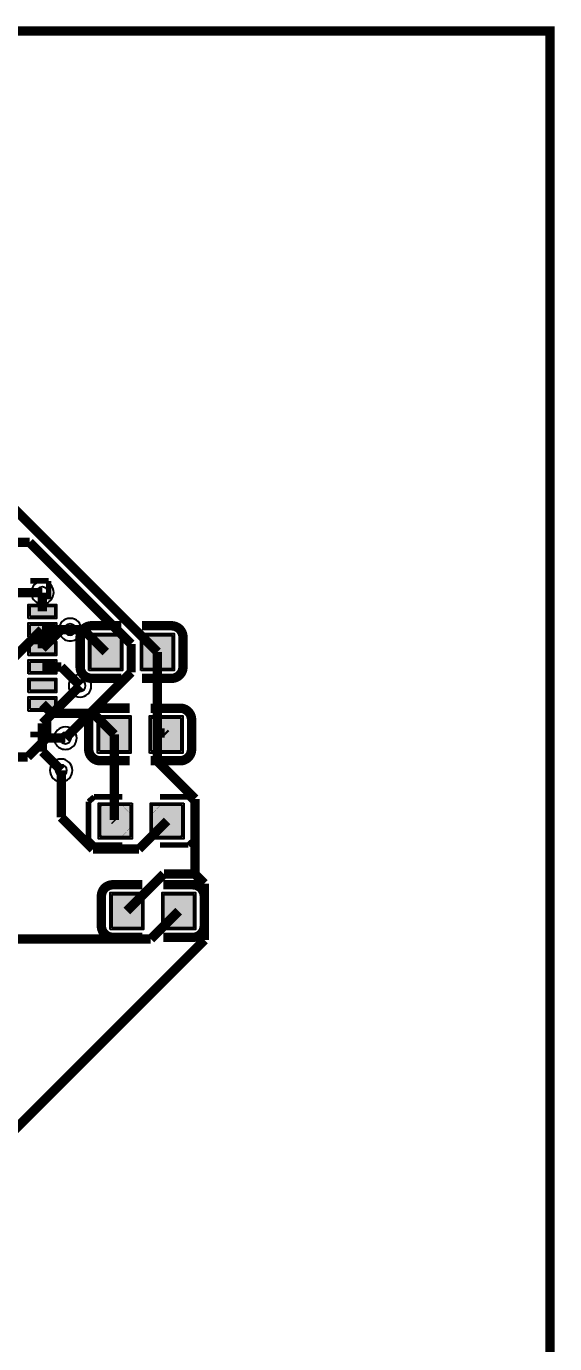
# Model space of a CAD drawing. Header units: millimetres. Extents: x 15 to 87.1, y 6.4 to 62.
# Drawn here: x 72.84 to 87.12, y 26.39 to 61.98 of the extents above; entities that cross this region are included whole.
import ezdxf

# ---------------------------------------------------------------- set-up
doc = ezdxf.new("R2010")
doc.units = ezdxf.units.MM
doc.header["$MEASUREMENT"] = 0
for name, color, linetype, true_color in [('Board-Outline-Layer', 7, 'Continuous', 0xff00ff), ('Bottom-Layer', 7, 'Continuous', 0x0000ff), ('Hole-Layer', 7, 'Continuous', 0x222222), ('Multi-Layer', 7, 'Continuous', 0xc0c0c0), ('Top-Layer', 7, 'Continuous', 0xff0000), ('Top-Paste-Mask-Layer', 7, 'Continuous', 0x808080), ('Top-Silkscreen-Layer', 7, 'Continuous', 0xffcc00), ('Top-Solder-Mask-Layer', 7, 'Continuous', 0x800080)]:
    doc.layers.add(name, color=color, linetype=linetype, true_color=true_color)

msp = doc.modelspace()

# ---------------------------------------------------------------- hatches: boundary and pattern name
at = {"layer": 'Top-Layer'}
for points in [[(72.94349758699518, 46.03229870459741), (72.94349758699518, 46.31230886461773), (73.60849631699264, 46.31230886461773), (73.60849631699264, 46.03229870459741)], [(72.94349758699518, 45.53242570485141), (72.94349758699518, 45.81243586487173), (73.60849631699264, 45.81243586487173), (73.60849631699264, 45.53242570485141)], [(72.94349758699518, 45.032298704597416), (72.94349758699518, 45.312308864617734), (73.60849631699264, 45.312308864617734), (73.60849631699264, 45.032298704597416)], [(74.58503937007876, 44.62484378968759), (74.58503937007876, 45.52484378968759), (75.38503937007876, 45.52484378968759), (75.38503937007876, 44.62484378968759)], [(75.98509017018036, 44.62484378968759), (75.98509017018036, 45.52484378968759), (76.78509017018034, 45.52484378968759), (76.78509017018034, 44.62484378968759)], [(72.94349758699518, 44.53242570485141), (72.94349758699518, 44.81243586487173), (73.60849631699264, 44.81243586487173), (73.60849631699264, 44.53242570485141)], [(72.94349758699518, 44.03229870459741), (72.94349758699518, 44.31230886461773), (73.60849631699264, 44.31230886461773), (73.60849631699264, 44.03229870459741)], [(72.94349758699518, 43.53242570485141), (72.94349758699518, 43.81243586487173), (73.60849631699264, 43.81243586487173), (73.60849631699264, 43.53242570485141)], [(74.81696723393449, 42.398453136906284), (74.81696723393449, 43.29845313690628), (75.61696723393447, 43.29845313690628), (75.61696723393447, 42.398453136906284)], [(76.21701803403607, 42.398453136906284), (76.21701803403607, 43.29845313690628), (77.01701803403607, 43.29845313690628), (77.01701803403607, 42.398453136906284)], [(75.646253492507, 40.94508509017019), (75.646253492507, 40.08107696215394), (74.846253492507, 40.08107696215394), (74.846253492507, 40.94508509017019)], [(77.04605029210059, 40.94508509017019), (77.04605029210059, 40.08107696215394), (76.24605029210059, 40.08107696215394), (76.24605029210059, 40.94508509017019)], [(75.15923291846586, 37.6285140970282), (75.15923291846586, 38.5285140970282), (75.95923291846586, 38.5285140970282), (75.95923291846586, 37.6285140970282)], [(76.55928371856746, 37.6285140970282), (76.55928371856746, 38.5285140970282), (77.35928371856744, 38.5285140970282), (77.35928371856744, 37.6285140970282)]]:
    msp.add_hatch(color=256, dxfattribs=at).paths.add_polyline_path(points)
at = {"layer": 'Top-Paste-Mask-Layer'}
for points in [[(73.60845821691643, 46.032374904749815), (72.94345948691898, 46.032374904749815), (72.94345948691898, 46.31235966471933), (73.60845821691643, 46.31235966471933)], [(73.60845821691643, 46.032374904749815), (72.94345948691898, 46.032374904749815), (72.94345948691898, 46.31235966471933), (73.60845821691643, 46.31235966471933)], [(73.60845821691643, 45.53237490474981), (72.94345948691898, 45.53237490474981), (72.94345948691898, 45.812359664719324), (73.60845821691643, 45.812359664719324)], [(73.60845821691643, 45.53237490474981), (72.94345948691898, 45.53237490474981), (72.94345948691898, 45.812359664719324), (73.60845821691643, 45.812359664719324)], [(73.60845821691643, 45.03237490474981), (72.94345948691898, 45.03237490474981), (72.94345948691898, 45.31235966471933), (73.60845821691643, 45.31235966471933)], [(73.60845821691643, 45.03237490474981), (72.94345948691898, 45.03237490474981), (72.94345948691898, 45.31235966471933), (73.60845821691643, 45.31235966471933)], [(74.58503937007876, 44.62484378968759), (74.58503937007876, 45.52484378968759), (75.38503937007876, 45.52484378968759), (75.38503937007876, 44.62484378968759)], [(75.98509017018036, 44.62484378968759), (75.98509017018036, 45.52484378968759), (76.78509017018034, 45.52484378968759), (76.78509017018034, 44.62484378968759)], [(73.60845821691643, 44.53237490474981), (72.94345948691898, 44.53237490474981), (72.94345948691898, 44.81235966471933), (73.60845821691643, 44.81235966471933)], [(73.60845821691643, 44.53237490474981), (72.94345948691898, 44.53237490474981), (72.94345948691898, 44.81235966471933), (73.60845821691643, 44.81235966471933)], [(73.60845821691643, 44.032374904749815), (72.94345948691898, 44.032374904749815), (72.94345948691898, 44.31235966471933), (73.60845821691643, 44.31235966471933)], [(73.60845821691643, 44.032374904749815), (72.94345948691898, 44.032374904749815), (72.94345948691898, 44.31235966471933), (73.60845821691643, 44.31235966471933)], [(73.60845821691643, 43.532374904749815), (72.94345948691898, 43.532374904749815), (72.94345948691898, 43.81235966471933), (73.60845821691643, 43.81235966471933)], [(73.60845821691643, 43.532374904749815), (72.94345948691898, 43.532374904749815), (72.94345948691898, 43.81235966471933), (73.60845821691643, 43.81235966471933)], [(74.81696723393449, 42.398453136906284), (74.81696723393449, 43.29845313690628), (75.61696723393447, 43.29845313690628), (75.61696723393447, 42.398453136906284)], [(76.21701803403607, 42.398453136906284), (76.21701803403607, 43.29845313690628), (77.01701803403607, 43.29845313690628), (77.01701803403607, 42.398453136906284)], [(75.694538989078, 40.656057912115834), (75.694538989078, 40.37955295910592), (75.42034544069088, 40.08580137160275), (74.91706883413768, 40.08580137160275), (74.85306070612143, 40.149809499619), (74.85306070612143, 40.885801371602746), (74.91706883413768, 40.94980949961901), (75.42034544069088, 40.94980949961901)], [(75.694538989078, 40.656057912115834), (75.694538989078, 40.37955295910592), (75.42034544069088, 40.08580137160275), (74.91706883413768, 40.08580137160275), (74.85306070612143, 40.149809499619), (74.85306070612143, 40.885801371602746), (74.91706883413768, 40.94980949961901), (75.42034544069088, 40.94980949961901)], [(76.21018542037085, 40.66731013462027), (76.48437896875795, 40.961061722123446), (76.98765557531115, 40.961061722123446), (77.0516637033274, 40.89705359410719), (77.0516637033274, 40.16106172212345), (76.98765557531115, 40.097053594107194), (76.48437896875795, 40.097053594107194), (76.21018542037085, 40.39080518161037)], [(76.21018542037085, 40.66731013462027), (76.48437896875795, 40.961061722123446), (76.98765557531115, 40.961061722123446), (77.0516637033274, 40.89705359410719), (77.0516637033274, 40.16106172212345), (76.98765557531115, 40.097053594107194), (76.48437896875795, 40.097053594107194), (76.21018542037085, 40.39080518161037)], [(75.15923291846586, 37.6285140970282), (75.15923291846586, 38.5285140970282), (75.95923291846586, 38.5285140970282), (75.95923291846586, 37.6285140970282)], [(76.55928371856746, 37.6285140970282), (76.55928371856746, 38.5285140970282), (77.35928371856744, 38.5285140970282), (77.35928371856744, 37.6285140970282)]]:
    msp.add_hatch(color=256, dxfattribs=at).paths.add_polyline_path(points)
at = {"layer": 'Top-Solder-Mask-Layer'}
for points in [[(72.89348488696979, 45.98228600457201), (72.89348488696979, 46.362321564643125), (73.65850901701803, 46.362321564643125), (73.65850901701803, 45.98228600457201)], [(72.89348488696979, 45.482413004826014), (72.89348488696979, 45.86244856489713), (73.65850901701803, 45.86244856489713), (73.65850901701803, 45.482413004826014)], [(74.53423926847854, 44.574043688087386), (74.53423926847854, 45.5756438912878), (75.43583947167897, 45.5756438912878), (75.43583947167897, 44.574043688087386)], [(75.93429006858014, 44.574043688087386), (75.93429006858014, 45.5756438912878), (76.83589027178056, 45.5756438912878), (76.83589027178056, 44.574043688087386)], [(72.89348488696979, 44.98228600457201), (72.89348488696979, 45.36232156464313), (73.65850901701803, 45.36232156464313), (73.65850901701803, 44.98228600457201)], [(72.89348488696979, 44.48241300482601), (72.89348488696979, 44.86244856489713), (73.65850901701803, 44.86244856489713), (73.65850901701803, 44.48241300482601)], [(72.89348488696979, 43.98228600457201), (72.89348488696979, 44.362321564643125), (73.65850901701803, 44.362321564643125), (73.65850901701803, 43.98228600457201)], [(72.89348488696979, 43.482413004826014), (72.89348488696979, 43.86244856489713), (73.65850901701803, 43.86244856489713), (73.65850901701803, 43.482413004826014)], [(74.76616713233427, 42.34765303530608), (74.76616713233427, 43.34925323850649), (75.66776733553469, 43.34925323850649), (75.66776733553469, 42.34765303530608)], [(76.16621793243586, 42.34765303530608), (76.16621793243586, 43.34925323850649), (77.06781813563629, 43.34925323850649), (77.06781813563629, 42.34765303530608)], [(75.6970535941072, 40.9958851917704), (75.6970535941072, 40.030276860553734), (74.79545339090679, 40.030276860553734), (74.79545339090679, 40.9958851917704)], [(77.0968503937008, 40.9958851917704), (77.0968503937008, 40.030276860553734), (76.19525019050037, 40.030276860553734), (76.19525019050037, 40.9958851917704)], [(75.10843281686564, 37.57771399542799), (75.10843281686564, 38.5793141986284), (76.01003302006607, 38.5793141986284), (76.01003302006607, 37.57771399542799)], [(76.50848361696724, 37.57771399542799), (76.50848361696724, 38.5793141986284), (77.41008382016766, 38.5793141986284), (77.41008382016766, 37.57771399542799)]]:
    msp.add_hatch(color=256, dxfattribs=at).paths.add_polyline_path(points)

# ---------------------------------------------------------------- linework, layer by layer
at = {"layer": 'Board-Outline-Layer', "const_width": 0.25400050800101603}
msp.add_lwpolyline([(15.113030226060454, 6.477012954025909), (15.113030226060454, 61.8491236982474), (86.995173990348, 61.8491236982474), (86.995173990348, 6.477012954025909)], close=True, dxfattribs=at)
at = {"layer": 'Bottom-Layer', "const_width": 0.25200914401828806}
for points in [[(71.14839979679961, 48.03849885699772), (72.92639827279655, 48.03849885699772)], [(72.92639827279655, 48.03849885699772), (75.67459994919992, 45.29029972059944)], [(73.275999491999, 46.68029972059944), (68.19599949199899, 46.68029972059944)], [(71.61309880619763, 44.03089916179833), (73.26249936499875, 45.68029972059944)], [(73.26249936499875, 45.68029972059944), (74.02450088900179, 45.68029972059944)], [(75.67459994919992, 45.29029972059944), (75.67459994919992, 44.528298196596396)], [(75.67459994919992, 44.528298196596396), (73.89659893319786, 42.75029972059944)], [(74.29199898399798, 44.164500889001786), (73.275999491999, 43.14849885699772)], [(73.275999491999, 43.14849885699772), (73.275999491999, 42.38649987299976)], [(73.275999491999, 42.38649987299976), (73.78400050800103, 41.87849885699772)]]:
    msp.add_lwpolyline(points, dxfattribs=at)
at = {"layer": 'Hole-Layer'}
for points in [[(73.12349885699773, 46.68029972061695, 1), (73.42850012700026, 46.68029972061695), (73.42850012700026, 46.68029972058194, 1), (73.12349885699773, 46.68029972058194)], [(73.87200025400053, 45.68029972061695, 1), (74.17700152400306, 45.68029972061695), (74.17700152400306, 45.680299720581935, 1), (73.87200025400053, 45.680299720581935)], [(74.13949834899672, 44.164500889019294, 1), (74.44449961899926, 44.164500889019294), (74.44449961899926, 44.16450088898428, 1), (74.13949834899672, 44.16450088898428)], [(73.7440982981966, 42.75029972061695, 1), (74.04909956819914, 42.75029972061695), (74.04909956819914, 42.75029972058194, 1), (73.7440982981966, 42.75029972058194)], [(73.63149987299977, 41.87849885701523, 1), (73.9365011430023, 41.87849885701523), (73.9365011430023, 41.878498856980215, 1), (73.63149987299977, 41.878498856980215)]]:
    msp.add_lwpolyline(points, format="xyb", dxfattribs=at)
at = {"layer": 'Multi-Layer'}
for points in [[(72.970999491999, 46.68029972096581, 1), (73.580999491999, 46.68029972011444), (73.580999491999, 46.68029972023308, 1), (72.970999491999, 46.680299721084445)], [(73.7195008890018, 45.680299720965806, 1), (74.32950088900179, 45.68029972011444), (74.32950088900179, 45.68029972023308, 1), (73.7195008890018, 45.680299721084445)], [(73.98699898399799, 44.16450088936815, 1), (74.59699898399799, 44.164500888516784), (74.59699898399799, 44.16450088863542, 1), (73.98699898399799, 44.16450088948679)], [(73.59159893319787, 42.75029972096581, 1), (74.20159893319787, 42.75029972011444), (74.20159893319787, 42.75029972023308, 1), (73.59159893319787, 42.750299721084446)], [(73.47900050800104, 41.878498857364086, 1), (74.08900050800104, 41.87849885651272), (74.08900050800104, 41.87849885663136, 1), (73.47900050800104, 41.878498857482725)]]:
    msp.add_lwpolyline(points, format="xyb", dxfattribs=at)
at = {"layer": 'Top-Layer'}
for points, const_width in [([(76.38510033020067, 45.074800609601226), (68.62290068580138, 52.837000254000515)], 0.25400050800101603), ([(73.275999491999, 46.172301244602494), (73.275999491999, 46.68029972059944)], 0.25200914401828806), ([(73.78400050800103, 45.68029972059944), (73.275999491999, 45.1723012446025)], 0.25200914401828806), ([(73.275999491999, 45.1723012446025), (73.275999491999, 45.67249936499873)], 0.25200914401828806), ([(74.02450088900179, 45.68029972059944), (73.78400050800103, 45.68029972059944)], 0.25200914401828806), ([(74.02450088900179, 45.68029972059944), (74.37960121920246, 45.68029972059944)], 0.25200914401828806), ([(74.37960121920246, 45.68029972059944), (74.98510033020067, 45.074800609601226)], 0.25200914401828806), ([(76.38510033020067, 42.12510033020067), (76.38510033020067, 45.074800609601226)], 0.25400050800101603), ([(73.275999491999, 44.672499364998735), (73.78400050800103, 44.672499364998735)], 0.25200914401828806), ([(73.78400050800103, 44.672499364998735), (74.29199898399798, 44.164500889001786)], 0.25200914401828806), ([(73.275999491999, 43.672499364998735), (73.53000000000002, 43.418498856997715)], 0.25200914401828806), ([(73.53000000000002, 43.418498856997715), (74.64700025400052, 43.418498856997715)], 0.25200914401828806), ([(74.64700025400052, 43.418498856997715), (75.21700025400051, 42.84849885699772)], 0.25200914401828806), ([(73.38860045720092, 42.75029972059944), (72.8805994411989, 42.24229870459742)], 0.25200914401828806), ([(73.89659893319786, 42.75029972059944), (73.38860045720092, 42.75029972059944)], 0.25200914401828806), ([(75.21700025400051, 42.84849885699772), (75.21700025400051, 40.542400304800616)], 0.25400050800101603), ([(76.38510033020067, 42.887099314198636), (76.5783997967996, 42.887099314198636)], 0.25400050800101603), ([(76.5783997967996, 42.887099314198636), (76.61700025400053, 42.84849885699772)], 0.25400050800101603), ([(72.8805994411989, 42.24229870459742), (72.37260096520194, 42.24229870459742)], 0.25200914401828806), ([(73.78400050800103, 41.87849885699772), (73.78400050800103, 40.60849885699771)], 0.25200914401828806), ([(77.40109982219965, 41.109100838201684), (76.38510033020067, 42.12510033020067)], 0.25400050800101603), ([(77.40109982219965, 39.077099314198634), (77.40109982219965, 41.109100838201684)], 0.25400050800101603), ([(73.78400050800103, 40.60849885699771), (74.64139954279909, 39.75109982219965)], 0.25200914401828806), ([(75.21700025400051, 40.542400304800616), (75.24629921259844, 40.51309880619762)], 0.25400050800101603), ([(75.88409956819915, 39.75109982219965), (76.64610109220219, 40.51309880619762)], 0.25200914401828806), ([(74.64139954279909, 39.75109982219965), (75.88409956819915, 39.75109982219965)], 0.25200914401828806), ([(76.55789941579884, 39.077099314198634), (75.55929895859794, 38.07849885699772)], 0.25400050800101603), ([(77.40109982219965, 39.077099314198634), (76.55789941579884, 39.077099314198634)], 0.25400050800101603), ([(77.65510033020068, 38.82309880619762), (77.40109982219965, 39.077099314198634)], 0.25400050800101603), ([(77.65510033020068, 37.29910083820168), (77.65510033020068, 38.82309880619762)], 0.25400050800101603), ([(76.20329946659893, 37.322499364998734), (76.95929895859793, 38.07849885699772)], 0.25200914401828806), ([(69.20700025400052, 37.322499364998734), (76.20329946659893, 37.322499364998734)], 0.25200914401828806), ([(70.06379984759971, 29.707800355600714), (77.65510033020068, 37.29910083820168)], 0.25400050800101603)]:
    msp.add_lwpolyline(points, dxfattribs=dict(at, const_width=const_width))
for points in [[(72.94349758699518, 46.03229870459741), (72.94349758699518, 46.31230886461773), (73.60849631699264, 46.31230886461773), (73.60849631699264, 46.03229870459741)], [(72.94349758699518, 45.53242570485141), (72.94349758699518, 45.81243586487173), (73.60849631699264, 45.81243586487173), (73.60849631699264, 45.53242570485141)], [(72.94349758699518, 45.032298704597416), (72.94349758699518, 45.312308864617734), (73.60849631699264, 45.312308864617734), (73.60849631699264, 45.032298704597416)], [(74.58503937007876, 44.62484378968759), (74.58503937007876, 45.52484378968759), (75.38503937007876, 45.52484378968759), (75.38503937007876, 44.62484378968759)], [(75.98509017018036, 44.62484378968759), (75.98509017018036, 45.52484378968759), (76.78509017018034, 45.52484378968759), (76.78509017018034, 44.62484378968759)], [(72.94349758699518, 44.53242570485141), (72.94349758699518, 44.81243586487173), (73.60849631699264, 44.81243586487173), (73.60849631699264, 44.53242570485141)], [(72.94349758699518, 44.03229870459741), (72.94349758699518, 44.31230886461773), (73.60849631699264, 44.31230886461773), (73.60849631699264, 44.03229870459741)], [(72.94349758699518, 43.53242570485141), (72.94349758699518, 43.81243586487173), (73.60849631699264, 43.81243586487173), (73.60849631699264, 43.53242570485141)], [(74.81696723393449, 42.398453136906284), (74.81696723393449, 43.29845313690628), (75.61696723393447, 43.29845313690628), (75.61696723393447, 42.398453136906284)], [(76.21701803403607, 42.398453136906284), (76.21701803403607, 43.29845313690628), (77.01701803403607, 43.29845313690628), (77.01701803403607, 42.398453136906284)], [(75.646253492507, 40.94508509017019), (75.646253492507, 40.08107696215394), (74.846253492507, 40.08107696215394), (74.846253492507, 40.94508509017019)], [(77.04605029210059, 40.94508509017019), (77.04605029210059, 40.08107696215394), (76.24605029210059, 40.08107696215394), (76.24605029210059, 40.94508509017019)], [(75.15923291846586, 37.6285140970282), (75.15923291846586, 38.5285140970282), (75.95923291846586, 38.5285140970282), (75.95923291846586, 37.6285140970282)], [(76.55928371856746, 37.6285140970282), (76.55928371856746, 38.5285140970282), (77.35928371856744, 38.5285140970282), (77.35928371856744, 37.6285140970282)]]:
    msp.add_lwpolyline(points, close=True, dxfattribs=at)
at = {"layer": 'Top-Paste-Mask-Layer', "const_width": 0.005080010160020321}
for points in [[(73.60845821691643, 46.032374904749815), (72.94345948691898, 46.032374904749815), (72.94345948691898, 46.31235966471933), (73.60845821691643, 46.31235966471933)], [(73.60845821691643, 46.032374904749815), (72.94345948691898, 46.032374904749815), (72.94345948691898, 46.31235966471933), (73.60845821691643, 46.31235966471933)], [(73.60845821691643, 45.53237490474981), (72.94345948691898, 45.53237490474981), (72.94345948691898, 45.812359664719324), (73.60845821691643, 45.812359664719324)], [(73.60845821691643, 45.53237490474981), (72.94345948691898, 45.53237490474981), (72.94345948691898, 45.812359664719324), (73.60845821691643, 45.812359664719324)], [(73.60845821691643, 45.03237490474981), (72.94345948691898, 45.03237490474981), (72.94345948691898, 45.31235966471933), (73.60845821691643, 45.31235966471933)], [(73.60845821691643, 45.03237490474981), (72.94345948691898, 45.03237490474981), (72.94345948691898, 45.31235966471933), (73.60845821691643, 45.31235966471933)], [(73.60845821691643, 44.53237490474981), (72.94345948691898, 44.53237490474981), (72.94345948691898, 44.81235966471933), (73.60845821691643, 44.81235966471933)], [(73.60845821691643, 44.53237490474981), (72.94345948691898, 44.53237490474981), (72.94345948691898, 44.81235966471933), (73.60845821691643, 44.81235966471933)], [(73.60845821691643, 44.032374904749815), (72.94345948691898, 44.032374904749815), (72.94345948691898, 44.31235966471933), (73.60845821691643, 44.31235966471933)], [(73.60845821691643, 44.032374904749815), (72.94345948691898, 44.032374904749815), (72.94345948691898, 44.31235966471933), (73.60845821691643, 44.31235966471933)], [(73.60845821691643, 43.532374904749815), (72.94345948691898, 43.532374904749815), (72.94345948691898, 43.81235966471933), (73.60845821691643, 43.81235966471933)], [(73.60845821691643, 43.532374904749815), (72.94345948691898, 43.532374904749815), (72.94345948691898, 43.81235966471933), (73.60845821691643, 43.81235966471933)], [(75.694538989078, 40.656057912115834), (75.694538989078, 40.37955295910592), (75.42034544069088, 40.08580137160275), (74.91706883413768, 40.08580137160275), (74.85306070612143, 40.149809499619), (74.85306070612143, 40.885801371602746), (74.91706883413768, 40.94980949961901), (75.42034544069088, 40.94980949961901)], [(75.694538989078, 40.656057912115834), (75.694538989078, 40.37955295910592), (75.42034544069088, 40.08580137160275), (74.91706883413768, 40.08580137160275), (74.85306070612143, 40.149809499619), (74.85306070612143, 40.885801371602746), (74.91706883413768, 40.94980949961901), (75.42034544069088, 40.94980949961901)], [(76.21018542037085, 40.66731013462027), (76.48437896875795, 40.961061722123446), (76.98765557531115, 40.961061722123446), (77.0516637033274, 40.89705359410719), (77.0516637033274, 40.16106172212345), (76.98765557531115, 40.097053594107194), (76.48437896875795, 40.097053594107194), (76.21018542037085, 40.39080518161037)], [(76.21018542037085, 40.66731013462027), (76.48437896875795, 40.961061722123446), (76.98765557531115, 40.961061722123446), (77.0516637033274, 40.89705359410719), (77.0516637033274, 40.16106172212345), (76.98765557531115, 40.097053594107194), (76.48437896875795, 40.097053594107194), (76.21018542037085, 40.39080518161037)]]:
    msp.add_lwpolyline(points, close=True, dxfattribs=at)
at = {"layer": 'Top-Paste-Mask-Layer'}
for points in [[(74.58503937007876, 44.62484378968759), (74.58503937007876, 45.52484378968759), (75.38503937007876, 45.52484378968759), (75.38503937007876, 44.62484378968759)], [(75.98509017018036, 44.62484378968759), (75.98509017018036, 45.52484378968759), (76.78509017018034, 45.52484378968759), (76.78509017018034, 44.62484378968759)], [(74.81696723393449, 42.398453136906284), (74.81696723393449, 43.29845313690628), (75.61696723393447, 43.29845313690628), (75.61696723393447, 42.398453136906284)], [(76.21701803403607, 42.398453136906284), (76.21701803403607, 43.29845313690628), (77.01701803403607, 43.29845313690628), (77.01701803403607, 42.398453136906284)], [(75.15923291846586, 37.6285140970282), (75.15923291846586, 38.5285140970282), (75.95923291846586, 38.5285140970282), (75.95923291846586, 37.6285140970282)], [(76.55928371856746, 37.6285140970282), (76.55928371856746, 38.5285140970282), (77.35928371856744, 38.5285140970282), (77.35928371856744, 37.6285140970282)]]:
    msp.add_lwpolyline(points, close=True, dxfattribs=at)
at = {"layer": 'Top-Silkscreen-Layer'}
for points, const_width in [([(73.44465328930659, 46.998567437134874), (72.9489458978918, 46.998567437134874)], 0.15240030480060962), ([(73.44465328930659, 46.998567437134874), (72.9489458978918, 46.998567437134874)], 0.15240030480060962), ([(73.44465328930659, 46.50286004572009), (73.44465328930659, 46.998567437134874)], 0.15240030480060962), ([(73.44465328930659, 46.50286004572009), (73.44465328930659, 46.998567437134874)], 0.15240030480060962), ([(75.40487680975363, 45.78495300990603), (74.60490220980444, 45.78495300990603)], 0.25400050800101603), ([(75.40487680975363, 45.78495300990603), (74.60490220980444, 45.78495300990603)], 0.25400050800101603), ([(75.96532893065788, 45.78447040894083), (76.76530353060707, 45.78447040894083)], 0.25400050800101603), ([(75.96532893065788, 45.78447040894083), (76.76530353060707, 45.78447040894083)], 0.25400050800101603), ([(74.29514859029719, 44.675097790195586), (74.29514859029719, 45.47514859029719)], 0.25400050800101603), ([(74.29514859029719, 44.675097790195586), (74.29514859029719, 45.47514859029719)], 0.25400050800101603), ([(77.07508255016512, 45.47461518923039), (77.07508255016512, 44.67458978917959)], 0.25400050800101603), ([(77.07508255016512, 45.47461518923039), (77.07508255016512, 44.67458978917959)], 0.25400050800101603), ([(75.40487680975363, 44.36526797053595), (74.60490220980444, 44.36526797053595)], 0.25400050800101603), ([(75.40487680975363, 44.36526797053595), (74.60490220980444, 44.36526797053595)], 0.25400050800101603), ([(75.96532893065788, 44.36481076962155), (76.76530353060707, 44.36481076962155)], 0.25400050800101603), ([(75.96532893065788, 44.36481076962155), (76.76530353060707, 44.36481076962155)], 0.25400050800101603), ([(73.44465328930659, 43.34187452374905), (73.44465328930659, 42.846167132334266)], 0.15240030480060962), ([(73.44465328930659, 43.34187452374905), (73.44465328930659, 42.846167132334266)], 0.15240030480060962), ([(75.63680467360936, 43.55856235712473), (74.83683007366017, 43.55856235712473)], 0.25400050800101603), ([(75.63680467360936, 43.55856235712473), (74.83683007366017, 43.55856235712473)], 0.25400050800101603), ([(76.1972567945136, 43.55807975615952), (76.9972313944628, 43.55807975615952)], 0.25400050800101603), ([(76.1972567945136, 43.55807975615952), (76.9972313944628, 43.55807975615952)], 0.25400050800101603), ([(74.52707645415292, 42.44870713741428), (74.52707645415292, 43.24875793751588)], 0.25400050800101603), ([(74.52707645415292, 42.44870713741428), (74.52707645415292, 43.24875793751588)], 0.25400050800101603), ([(77.30701041402084, 43.24822453644909), (77.30701041402084, 42.44819913639829)], 0.25400050800101603), ([(77.30701041402084, 43.24822453644909), (77.30701041402084, 42.44819913639829)], 0.25400050800101603), ([(73.44465328930659, 42.846167132334266), (72.9489458978918, 42.846167132334266)], 0.15240030480060962), ([(73.44465328930659, 42.846167132334266), (72.9489458978918, 42.846167132334266)], 0.15240030480060962), ([(75.63680467360936, 42.13887731775465), (74.83683007366017, 42.13887731775465)], 0.25400050800101603), ([(75.63680467360936, 42.13887731775465), (74.83683007366017, 42.13887731775465)], 0.25400050800101603), ([(76.1972567945136, 42.138420116840244), (76.9972313944628, 42.138420116840244)], 0.25400050800101603), ([(76.1972567945136, 42.138420116840244), (76.9972313944628, 42.138420116840244)], 0.25400050800101603), ([(74.5220472440945, 41.03050546101093), (74.67614935229871, 41.16306832613666)], 0.15240030480060962), ([(74.5220472440945, 41.03050546101093), (74.67614935229871, 41.16306832613666)], 0.15240030480060962), ([(74.5220472440945, 40.01407162814326), (74.5220472440945, 41.03050546101093)], 0.15240030480060962), ([(74.5220472440945, 40.01407162814326), (74.5220472440945, 41.03050546101093)], 0.15240030480060962), ([(74.6741427482855, 41.16306832613666), (75.43614427228856, 41.16306832613666)], 0.15199390398780802), ([(74.6741427482855, 41.16306832613666), (75.43614427228856, 41.16306832613666)], 0.15199390398780802), ([(77.21821183642369, 41.16306832613666), (76.45621031242064, 41.16306832613666)], 0.15199390398780802), ([(77.21821183642369, 41.16306832613666), (76.45621031242064, 41.16306832613666)], 0.15199390398780802), ([(77.21615443230887, 41.16306832613666), (77.37030734061469, 41.01206502413005)], 0.15240030480060962), ([(77.21615443230887, 41.16306832613666), (77.37030734061469, 41.01206502413005)], 0.15240030480060962), ([(77.37030734061469, 41.01206502413005), (77.37030734061469, 39.99563119126238)], 0.15240030480060962), ([(77.37030734061469, 41.01206502413005), (77.37030734061469, 39.99563119126238)], 0.15240030480060962), ([(74.67614935229871, 39.86172212344425), (74.5220472440945, 40.01407162814326)], 0.15240030480060962), ([(74.67614935229871, 39.86172212344425), (74.5220472440945, 40.01407162814326)], 0.15240030480060962), ([(74.6741427482855, 39.863068326136656), (75.43614427228856, 39.863068326136656)], 0.15199390398780802), ([(74.6741427482855, 39.863068326136656), (75.43614427228856, 39.863068326136656)], 0.15199390398780802), ([(77.21821183642369, 39.863068326136656), (76.45621031242064, 39.863068326136656)], 0.15199390398780802), ([(77.21821183642369, 39.863068326136656), (76.45621031242064, 39.863068326136656)], 0.15199390398780802), ([(77.37030734061469, 39.99563119126238), (77.21615443230887, 39.863068326136656)], 0.15240030480060962), ([(77.37030734061469, 39.99563119126238), (77.21615443230887, 39.863068326136656)], 0.15240030480060962), ([(75.97907035814073, 38.78862331724664), (75.17909575819154, 38.78862331724664)], 0.25400050800101603), ([(75.97907035814073, 38.78862331724664), (75.17909575819154, 38.78862331724664)], 0.25400050800101603), ([(76.53952247904498, 38.78814071628144), (77.33949707899417, 38.78814071628144)], 0.25400050800101603), ([(76.53952247904498, 38.78814071628144), (77.33949707899417, 38.78814071628144)], 0.25400050800101603), ([(74.86934213868429, 37.6787680975362), (74.86934213868429, 38.4788188976378)], 0.25400050800101603), ([(74.86934213868429, 37.6787680975362), (74.86934213868429, 38.4788188976378)], 0.25400050800101603), ([(77.64927609855222, 38.478285496571), (77.64927609855222, 37.6782600965202)], 0.25400050800101603), ([(77.64927609855222, 38.478285496571), (77.64927609855222, 37.6782600965202)], 0.25400050800101603), ([(75.97907035814073, 37.36893827787656), (75.17909575819154, 37.36893827787656)], 0.25400050800101603), ([(75.97907035814073, 37.36893827787656), (75.17909575819154, 37.36893827787656)], 0.25400050800101603), ([(76.53952247904498, 37.368481076962155), (77.33949707899417, 37.368481076962155)], 0.25400050800101603), ([(76.53952247904498, 37.368481076962155), (77.33949707899417, 37.368481076962155)], 0.25400050800101603)]:
    msp.add_lwpolyline(points, dxfattribs=dict(at, const_width=const_width))
at = {"layer": 'Top-Silkscreen-Layer', "const_width": 0.25400050800101603}
for points in [[(74.29514859029719, 45.475072390144796, -0.414), (74.60495300990604, 45.78495300990603)], [(74.29514859029719, 45.475072390144796, -0.414), (74.60495300990604, 45.78495300990603)], [(76.76525273050548, 45.78447040894083, -0.414), (77.0750825501651, 45.47461518923039)], [(76.76525273050548, 45.78447040894083, -0.414), (77.0750825501651, 45.47461518923039)], [(74.60495300990603, 44.36526797053595, -0.414), (74.29514859029719, 44.675097790195586)], [(74.60495300990603, 44.36526797053595, -0.414), (74.29514859029719, 44.675097790195586)], [(77.07508255016512, 44.67464058928118, -0.414), (76.76525273050548, 44.36481076962155)], [(77.07508255016512, 44.67464058928118, -0.414), (76.76525273050548, 44.36481076962155)], [(74.52707645415292, 43.24868173736349, -0.414), (74.83688087376177, 43.55856235712473)], [(74.52707645415292, 43.24868173736349, -0.414), (74.83688087376177, 43.55856235712473)], [(76.9971805943612, 43.55807975615952, -0.414), (77.30701041402082, 43.24822453644909)], [(76.9971805943612, 43.55807975615952, -0.414), (77.30701041402082, 43.24822453644909)], [(74.83688087376176, 42.13887731775465, -0.414), (74.52707645415292, 42.44870713741428)], [(74.83688087376176, 42.13887731775465, -0.414), (74.52707645415292, 42.44870713741428)], [(77.30701041402084, 42.44824993649988, -0.414), (76.9971805943612, 42.138420116840244)], [(77.30701041402084, 42.44824993649988, -0.414), (76.9971805943612, 42.138420116840244)], [(74.86934213868429, 38.4787426974854, -0.414), (75.17914655829314, 38.78862331724664)], [(74.86934213868429, 38.4787426974854, -0.414), (75.17914655829314, 38.78862331724664)], [(77.33944627889258, 38.78814071628144, -0.414), (77.6492760985522, 38.478285496571)], [(77.33944627889258, 38.78814071628144, -0.414), (77.6492760985522, 38.478285496571)], [(75.17914655829313, 37.36893827787656, -0.414), (74.86934213868429, 37.6787680975362)], [(75.17914655829313, 37.36893827787656, -0.414), (74.86934213868429, 37.6787680975362)], [(77.64927609855222, 37.678310896621795, -0.414), (77.33944627889258, 37.368481076962155)], [(77.64927609855222, 37.678310896621795, -0.414), (77.33944627889258, 37.368481076962155)]]:
    msp.add_lwpolyline(points, format="xyb", dxfattribs=at)
at = {"layer": 'Top-Solder-Mask-Layer'}
for points in [[(72.89348488696979, 45.98228600457201), (72.89348488696979, 46.362321564643125), (73.65850901701803, 46.362321564643125), (73.65850901701803, 45.98228600457201)], [(72.89348488696979, 45.482413004826014), (72.89348488696979, 45.86244856489713), (73.65850901701803, 45.86244856489713), (73.65850901701803, 45.482413004826014)], [(74.53423926847854, 44.574043688087386), (74.53423926847854, 45.5756438912878), (75.43583947167897, 45.5756438912878), (75.43583947167897, 44.574043688087386)], [(75.93429006858014, 44.574043688087386), (75.93429006858014, 45.5756438912878), (76.83589027178056, 45.5756438912878), (76.83589027178056, 44.574043688087386)], [(72.89348488696979, 44.98228600457201), (72.89348488696979, 45.36232156464313), (73.65850901701803, 45.36232156464313), (73.65850901701803, 44.98228600457201)], [(72.89348488696979, 44.48241300482601), (72.89348488696979, 44.86244856489713), (73.65850901701803, 44.86244856489713), (73.65850901701803, 44.48241300482601)], [(72.89348488696979, 43.98228600457201), (72.89348488696979, 44.362321564643125), (73.65850901701803, 44.362321564643125), (73.65850901701803, 43.98228600457201)], [(72.89348488696979, 43.482413004826014), (72.89348488696979, 43.86244856489713), (73.65850901701803, 43.86244856489713), (73.65850901701803, 43.482413004826014)], [(74.76616713233427, 42.34765303530608), (74.76616713233427, 43.34925323850649), (75.66776733553469, 43.34925323850649), (75.66776733553469, 42.34765303530608)], [(76.16621793243586, 42.34765303530608), (76.16621793243586, 43.34925323850649), (77.06781813563629, 43.34925323850649), (77.06781813563629, 42.34765303530608)], [(75.6970535941072, 40.9958851917704), (75.6970535941072, 40.030276860553734), (74.79545339090679, 40.030276860553734), (74.79545339090679, 40.9958851917704)], [(77.0968503937008, 40.9958851917704), (77.0968503937008, 40.030276860553734), (76.19525019050037, 40.030276860553734), (76.19525019050037, 40.9958851917704)], [(75.10843281686564, 37.57771399542799), (75.10843281686564, 38.5793141986284), (76.01003302006607, 38.5793141986284), (76.01003302006607, 37.57771399542799)], [(76.50848361696724, 37.57771399542799), (76.50848361696724, 38.5793141986284), (77.41008382016766, 38.5793141986284), (77.41008382016766, 37.57771399542799)]]:
    msp.add_lwpolyline(points, close=True, dxfattribs=at)

doc.saveas('drawing.dxf')
